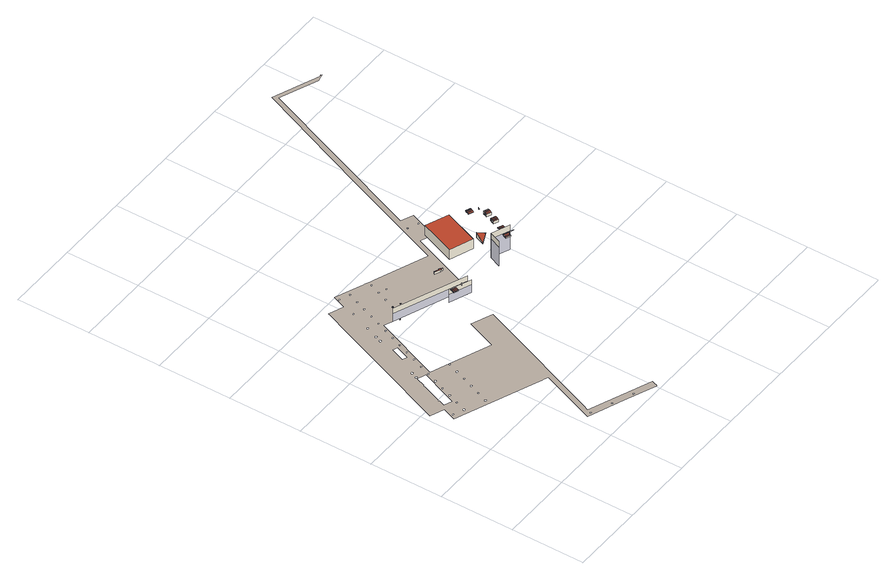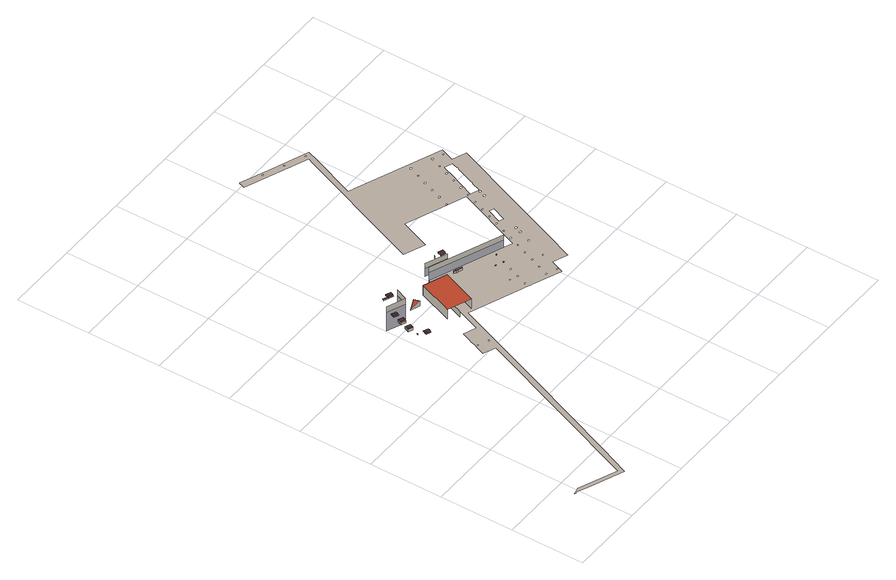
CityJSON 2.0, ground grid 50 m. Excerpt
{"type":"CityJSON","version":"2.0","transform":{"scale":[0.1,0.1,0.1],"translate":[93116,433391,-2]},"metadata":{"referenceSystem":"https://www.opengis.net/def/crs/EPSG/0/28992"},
"CityObjects":{
"building1":{"type":"Building","attributes":{"measuredHeight":21.9},"children":["building1-1","building1-2","building1-3","building1-4","building1-5"],"geometry":[{"type":"MultiSurface","lod":"2","boundaries":[[[0,1,2,3]],[[4,5,6,7]],[[1,8,9,2]],[[8,4,7,9]],[[10,11,12,13]],[[14,10,13,15]],[[11,16,17,12]],[[18,14,15,19]],[[16,20,21,17]],[[20,16,11,10,14,18,22,23,24,25]],[[22,18,19,26]],[[20,25,27,21]],[[23,22,26,28]],[[25,24,29,27]],[[24,23,28,29]],[[30,31,32,33]],[[31,34,35,32]],[[36,30,33,37]],[[34,38,39,35]],[[40,36,37,41]],[[40,42,43,44,45,38,34,31,30,36]],[[38,45,46,39]],[[42,40,41,47]],[[48,49,50,51,52]],[[45,44,53,46]],[[43,42,47,54]],[[44,43,54,53]],[[55,56,52,51]],[[57,58,59,60]],[[58,61,62,59]],[[61,63,64,62]],[[63,65,66,64]],[[67,66,65,68]],[[69,67,68,70]],[[71,69,70,72]],[[61,73,74,63]],[[75,71,72,76]],[[63,74,77,65]],[[65,77,78,68]],[[68,78,79,70]],[[70,79,80,72]],[[72,80,81,76]],[[82,75,76,81]],[[77,74,83,84]],[[84,85,78,77]],[[85,86,79,78]],[[86,87,80,79]],[[87,82,81,80]],[[88,89,90,91]],[[92,93,94,95]],[[96,97,93,92]],[[98,99,100,101]],[[99,102,103,100]],[[104,98,101,105]],[[102,106,107,103]],[[106,108,109,107]],[[105,101,100,103,107,109,110,111,112,113,114,115]],[[116,104,105,115]],[[108,117,110,109]],[[118,116,115,114]],[[117,119,111,110]],[[120,118,114,113]],[[121,120,113,112]],[[119,121,112,111]],[[55,122,123,124,125,126,127,128,129,130,131,132,133,134,135,136,137,138,139,140,141,142,143,144,145,146,147,148,149,150,151,152,153,154,155,156,157,158,159,160,161,162,163,164,165,166,167,168,169,170,171,172,173,174,175,176,177,178,179,180,181,182,183,184,185,186,187,188,189,190,191,192,193,194,195,196,56],[197,198,199,200,201,202,203,204,205,206],[207,208,209,210,211,212,213,214,215,216,217,218,219,220,221,222,223],[224,225,226,227,228,229,230,231,232,233,234,235],[236,237,238,239,240,241,242,243,244,245,246],[247,248,249,250,251,252,253,254,255,256],[257,258,259,260,261,262,263,264,265,266],[267,268,269,270,271,272,273,274,275,276,277],[278,279,280,281,282,283,284,285,286,287],[288,289,290,291,292,293,294,295,296,297],[47,41,37,33,32,35,39,46,53,54],[28,26,19,15,13,12,17,21,27,29],[298,299,300,301,302,303,304,305,306,307],[308,309,310,311,312,313,314,315,316,317],[318,319,3,2,9,7,6,320,321,322],[323,324,325,326,327,328,329,330,331,332],[333,334,335,336,337,338,339,340,341,342],[343,344,345,346,347,348,349,350,351,352,353,354,355,356,357,358,359,360],[361,362,363,364,365,366,367,368,369,370],[371,372,373,374,375,376,377,378,379,380],[381,382,383,384,385,386,387,388,389,390],[391,392,393,394,395,396,397,398,399,400],[401,402,403,404,405,406,407,408,409,410,411,412,413,414,415,416,417,418],[419,420,421,422,423,424,425,426,427,428],[429,430,431,432,433,434,435,436,437,438,439,440],[441,442,443,444,445,446,447,448,449,450,451,452],[453,454,455,456,457,458,459,460,461,462],[463,464,465,466,467,468,469,470,471,472],[473,474,475,476,477,478,479,480,481,482],[483,484,485,486,487,488,489,490,491,492],[493,494,495,496,497,498,499,500,501,502],[503,504,505,506,507,508,509,510,511,512],[513,514,515,516,517,518,519,520,521,522,523,524,525,526],[527,528,529,530,531,532,533,534,535,536],[537,538,539,540,541,542,543,544,545,546,547,548],[549,550,551,552,553,554,555,556,557,558],[559,560,561,562,563,564,565,566,567,568],[569,570,571,572,573,574,575,576,577,578],[579,580,581,582,583,584,585,586,587,588],[589,590,591,592,593,594,595,596,597,598],[599,600,601,602],[603,604,605,606,607,608,609,610,611,612],[613,614,615,616,617,618,619,620,621,622],[623,624,625,626,627,628,629,630,631,632],[633,634,635,636,637,638,639,640,641,642],[643,644,645,646,647,648,649,650,651,652]],[[653,654,56,196]],[[655,656,657,658]],[[659,657,656,660,661]],[[656,655,662,660]],[[663,664,665,666]],[[667,668,669,670]],[[671,672,662,655,658]],[[664,663,673]],[[673,663,666,674]],[[664,673,674,665]],[[668,675,676,669]],[[677,678,679,680]],[[678,681,682,679]],[[681,683,684,682]],[[683,685,686,684]],[[687,686,685,688]],[[689,677,680,690]],[[677,689,691,678]],[[692,687,688,693]],[[678,691,694,681]],[[695,692,693,696]],[[681,694,697,683]],[[698,695,696,699]],[[683,697,700,685]],[[685,700,701,688]],[[691,689,690,702]],[[688,701,703,693]],[[694,691,702,704]],[[693,703,705,696]],[[697,694,704,706]],[[696,705,707,699]],[[708,698,699,707]],[[700,697,706,709]],[[709,710,701,700]],[[710,711,703,701]],[[711,712,705,703]],[[712,708,707,705]],[[713,714,715,716]],[[714,717,718,715]],[[717,719,720,718]],[[719,721,722,720]],[[723,722,721,724]],[[725,713,716,726]],[[713,725,727,714]],[[728,723,724,729]],[[714,727,730,717]],[[731,728,729,732]],[[717,730,733,719]],[[734,731,732,735]],[[719,733,736,721]],[[721,736,737,724]],[[727,725,726,738]],[[724,737,739,729]],[[730,727,738,740]],[[729,739,741,732]],[[733,730,740,742]],[[732,741,743,735]],[[744,734,735,743]],[[736,733,742,745]],[[746,747,748,749]],[[747,750,751,748]],[[745,752,737,736]],[[750,753,754,751]],[[752,755,739,737]],[[753,756,757,754]],[[755,758,741,739]],[[758,744,743,741]],[[759,746,749,760]],[[761,762,763,764]],[[746,759,765,747]],[[762,766,767,763]],[[747,765,768,750]],[[766,769,770,767]],[[750,768,771,753]],[[769,772,773,770]],[[753,771,774,756]],[[775,773,772,776]],[[756,774,777,778]],[[779,761,764,780]],[[761,779,781,762]],[[765,759,760,782]],[[783,775,776,784]],[[762,781,785,766]],[[768,765,782,786]],[[787,783,784,788]],[[766,785,789,769]],[[771,768,786,790]],[[791,787,788,792]],[[769,789,793,772]],[[774,771,790,794]],[[772,793,795,776]],[[794,796,777,774]],[[781,779,780,797]],[[776,795,798,784]],[[796,799,800,777]],[[784,798,801,788]],[[799,802,803,800]],[[788,801,804,792]],[[805,791,792,804]],[[806,807,808,809]],[[807,810,811,808]],[[810,812,813,811]]],"semantics":{"surfaces":[{"type":"WallSurface"},{"type":"GroundSurface"},{"type":"ClosureSurface"},{"type":"RoofSurface"},{"type":"OuterCeilingSurface"}],"values":[0,0,0,0,0,0,0,0,0,1,0,0,0,0,0,0,0,0,0,0,1,0,0,0,0,0,0,2,0,0,0,0,0,0,0,3,0,3,3,3,3,3,0,0,0,0,0,0,0,0,2,0,0,0,0,0,3,0,0,0,0,0,0,0,4,0,0,0,3,0,2,0,3,0,0,2,0,0,0,0,0,0,3,0,3,0,3,0,3,3,0,3,0,3,0,3,0,0,0,0,0,0,0,0,0,0,0,0,3,0,3,0,3,0,3,3,0,3,0,3,0,3,0,0,0,0,0,0,0,0,0,0,0,0,3,0,3,0,3,0,3,0,3,0,3,0,0,3,0,0,3,0,0,3,0,3,0,0,3,0,3,0,3,0,0,0,0]}}]},
"building1-1":{"type":"BuildingInstallation","parents":["building1"],"geometry":[{"type":"MultiSurface","lod":"2","boundaries":[[[75,71,72,76]],[[82,75,76,81]],[[86,87,80,79]],[[77,74,83,84]],[[69,67,68,70]],[[74,73,814,83]],[[71,69,70,72]],[[815,816,817,818]],[[63,65,66,64]],[[58,61,62,59]],[[61,63,64,62]],[[87,82,81,80]],[[57,58,59,60]],[[84,85,78,77]],[[73,815,818,814]],[[816,57,60,817]],[[85,86,79,78]],[[67,66,65,68]],[[68,78,79,70]],[[61,73,74,63]],[[70,79,80,72]],[[63,74,77,65]],[[58,815,73,61]],[[57,816,815,58]],[[72,80,81,76]],[[65,77,78,68]]],"semantics":{"surfaces":[{"type":"WallSurface"},{"type":"RoofSurface"}],"values":[0,0,0,0,0,0,0,0,0,0,0,0,0,0,0,0,0,0,1,1,1,1,1,1,1,1]}}]},
"building1-2":{"type":"BuildingInstallation","parents":["building1"],"geometry":[{"type":"MultiSurface","lod":"2","boundaries":[[[712,708,707,705]],[[710,711,703,701]],[[708,698,699,707]],[[695,692,693,696]],[[687,686,685,688]],[[711,712,705,703]],[[709,710,701,700]],[[692,687,688,693]],[[698,695,696,699]],[[678,681,682,679]],[[681,683,684,682]],[[694,691,702,704]],[[689,677,680,690]],[[677,678,679,680]],[[683,685,686,684]],[[700,697,706,709]],[[691,689,690,702]],[[697,694,704,706]],[[681,694,697,683]],[[683,697,700,685]],[[677,689,691,678]],[[688,701,703,693]],[[696,705,707,699]],[[685,700,701,688]],[[693,703,705,696]],[[678,691,694,681]]],"semantics":{"surfaces":[{"type":"WallSurface"},{"type":"RoofSurface"}],"values":[0,0,0,0,0,0,0,0,0,0,0,0,0,0,0,0,0,0,1,1,1,1,1,1,1,1]}}]},
"building1-3":{"type":"BuildingInstallation","parents":["building1"],"geometry":[{"type":"MultiSurface","lod":"2","boundaries":[[[730,727,738,740]],[[723,722,721,724]],[[734,731,732,735]],[[758,744,743,741]],[[755,758,741,739]],[[728,723,724,729]],[[713,714,715,716]],[[717,719,720,718]],[[745,752,737,736]],[[744,734,735,743]],[[752,755,739,737]],[[733,730,740,742]],[[725,713,716,726]],[[736,733,742,745]],[[714,717,718,715]],[[719,721,722,720]],[[731,728,729,732]],[[727,725,726,738]],[[729,739,741,732]],[[721,736,737,724]],[[719,733,736,721]],[[717,730,733,719]],[[713,725,727,714]],[[714,727,730,717]],[[724,737,739,729]],[[732,741,743,735]]],"semantics":{"surfaces":[{"type":"WallSurface"},{"type":"RoofSurface"}],"values":[0,0,0,0,0,0,0,0,0,0,0,0,0,0,0,0,0,0,1,1,1,1,1,1,1,1]}}]},
"building1-4":{"type":"BuildingInstallation","parents":["building1"],"geometry":[{"type":"MultiSurface","lod":"2","boundaries":[[[796,799,800,777]],[[819,820,821,822]],[[802,823,824,803]],[[823,819,822,824]],[[820,825,826,821]],[[799,802,803,800]],[[825,827,778,826]],[[827,757,756,778]],[[794,796,777,774]],[[753,756,757,754]],[[774,771,790,794]],[[750,753,754,751]],[[747,750,751,748]],[[768,765,782,786]],[[746,747,748,749]],[[765,759,760,782]],[[771,768,786,790]],[[759,746,749,760]],[[821,803,824,822]],[[826,800,803,821]],[[756,774,777,778]],[[746,759,765,747]],[[778,777,800,826]],[[753,771,774,756]],[[750,768,771,753]],[[747,765,768,750]]],"semantics":{"surfaces":[{"type":"WallSurface"},{"type":"RoofSurface"}],"values":[0,0,0,0,0,0,0,0,0,0,0,0,0,0,0,0,0,0,1,1,1,1,1,1,1,1]}}]},
"building1-5":{"type":"BuildingInstallation","parents":["building1"],"geometry":[{"type":"MultiSurface","lod":"2","boundaries":[[[791,787,788,792]],[[828,805,804,801]],[[805,791,792,804]],[[787,783,784,788]],[[775,773,772,776]],[[829,828,801,798]],[[783,775,776,784]],[[830,829,798,795]],[[769,772,773,770]],[[793,789,831,832]],[[785,781,797,833]],[[779,761,764,780]],[[789,785,833,831]],[[762,766,767,763]],[[781,779,780,797]],[[766,769,770,767]],[[761,762,763,764]],[[832,830,795,793]],[[762,781,785,766]],[[772,793,795,776]],[[766,785,789,769]],[[776,795,798,784]],[[784,798,801,788]],[[769,789,793,772]],[[788,801,804,792]],[[761,779,781,762]]],"semantics":{"surfaces":[{"type":"WallSurface"},{"type":"RoofSurface"}],"values":[0,0,0,0,0,0,0,0,0,0,0,0,0,0,0,0,0,0,1,1,1,1,1,1,1,1]}}]},
"building2":{"type":"Building","attributes":{"measuredHeight":21.81},"children":["building2-1"],"geometry":[{"type":"MultiSurface","lod":"2","boundaries":[[[668,667,670,669]],[[834,835,669,670]],[[836,837,838,839]],[[837,840,841,838]],[[842,841,840,843]],[[844,842,843,845]],[[846,844,845,847]],[[848,846,847,849]],[[837,850,851,840]],[[840,851,852,843]],[[843,852,853,845]],[[845,853,854,847]],[[847,854,855,849]],[[856,848,849,855]],[[857,858,853,852]],[[858,859,854,853]],[[860,861,862,863]],[[859,856,855,854]],[[864,860,863,865]],[[866,864,865,867]],[[863,868,869,865]],[[865,869,870,867]],[[871,866,867,870]],[[675,668,669,676]],[[669,835,872,873,676]]],"semantics":{"surfaces":[{"type":"ClosureSurface"},{"type":"WallSurface"},{"type":"RoofSurface"}],"values":[0,1,1,1,1,1,1,1,2,2,2,2,2,1,1,1,1,1,1,1,2,2,1,0,1]}}]},
"building2-1":{"type":"BuildingInstallation","parents":["building2"],"geometry":[{"type":"MultiSurface","lod":"2","boundaries":[[[856,848,849,855]],[[848,846,847,849]],[[842,841,840,843]],[[850,874,875,876]],[[877,836,839,878]],[[879,877,878,880]],[[857,858,853,852]],[[881,882,883,884]],[[844,842,843,845]],[[885,857,852,851]],[[851,850,876,885]],[[836,837,838,839]],[[846,844,845,847]],[[859,856,855,854]],[[837,840,841,838]],[[874,881,884,875]],[[858,859,854,853]],[[882,879,880,883]],[[847,854,855,849]],[[845,853,854,847]],[[840,851,852,843]],[[837,850,851,840]],[[836,874,850,837]],[[877,881,874,836]],[[843,852,853,845]],[[879,882,881,877]]],"semantics":{"surfaces":[{"type":"WallSurface"},{"type":"RoofSurface"}],"values":[0,0,0,0,0,0,0,0,0,0,0,0,0,0,0,0,0,0,1,1,1,1,1,1,1,1]}}]}
},
"vertices":[
[629,1578,6],[631,1580,6],[631,1580,51],[629,1578,51],[630,1584,6],[627,1585,6],[627,1585,51],[630,1584,51],[631,1582,6],[631,1582,51],[651,1650,6],[652,1648,6],[652,1648,51],[651,1650,51],[651,1652,6],[651,1652,51],[654,1647,6],[654,1647,51],[652,1654,6],[652,1654,51],[657,1648,6],[657,1648,51],[655,1655,6],[657,1654,6],[658,1652,6],[658,1649,6],[655,1655,51],[658,1649,51],[657,1654,51],[658,1652,51],[702,1631,6],[703,1629,6],[703,1629,51],[702,1631,51],[704,1628,6],[704,1628,51],[703,1633,6],[703,1633,51],[706,1628,6],[706,1628,51],[705,1634,6],[705,1634,51],[707,1633,6],[708,1632,6],[709,1630,6],[708,1629,6],[708,1629,51],[707,1633,51],[1034,1387,150],[553,1579,150],[553,1579,120],[553,1579,112],[1034,1387,112],[709,1630,51],[708,1632,51],[553,1579,51],[1034,1387,51],[867,1367,153],[868,1370,155],[868,1370,150],[867,1367,150],[870,1374,156],[870,1374,150],[871,1378,158],[871,1378,150],[873,1382,158],[873,1382,150],[875,1387,150],[875,1387,158],[876,1391,150],[876,1391,156],[878,1395,150],[878,1395,155],[900,1362,156],[902,1366,158],[879,1398,150],[879,1398,153],[903,1370,158],[905,1374,158],[907,1379,156],[908,1382,155],[910,1386,153],[910,1386,150],[902,1366,150],[903,1370,150],[905,1374,150],[907,1379,150],[908,1382,150],[949,1370,150],[947,1367,150],[947,1367,170],[949,1370,167],[1019,1350,112],[874,1408,112],[874,1408,150],[1019,1350,150],[1019,1350,51],[874,1408,51],[940,1560,150],[936,1551,150],[936,1551,165],[940,1560,165],[973,1536,150],[973,1536,165],[973,1547,150],[973,1547,165],[973,1535,150],[973,1535,165],[978,1533,150],[978,1533,165],[979,1534,165],[991,1530,165],[994,1538,165],[982,1543,165],[983,1546,165],[974,1550,165],[974,1550,150],[979,1534,150],[983,1546,150],[991,1530,150],[982,1543,150],[994,1538,150],[492,1603,51],[311,1150,51],[440,1098,51],[712,989,51],[794,1195,51],[935,1138,51],[893,1032,51],[583,248,51],[568,211,51],[987,45,51],[977,19,51],[976,20,51],[974,20,51],[972,19,51],[971,16,51],[971,14,51],[973,12,51],[974,12,51],[969,0,51],[759,84,51],[523,177,51],[519,179,51],[547,250,51],[668,558,51],[637,571,51],[631,573,51],[588,590,51],[58,803,51],[96,896,51],[0,933,51],[3,941,51],[65,1099,51],[122,1241,51],[271,1616,51],[320,1742,51],[390,1917,51],[392,1924,51],[493,1885,51],[529,1976,51],[627,1938,51],[715,1903,51],[727,1898,51],[761,1884,51],[779,1877,51],[1137,1735,51],[1399,2403,51],[1526,2719,51],[1663,3058,51],[1749,3272,51],[1987,3178,51],[2058,3147,51],[2070,3152,51],[2068,3147,51],[2077,3144,51],[2073,3143,51],[2050,3140,51],[2045,3139,51],[2029,3135,51],[2028,3134,51],[1978,3154,51],[1767,3237,51],[1549,2686,51],[1294,2043,51],[1378,2009,51],[1362,1970,51],[1353,1946,51],[1348,1934,51],[1339,1910,51],[1335,1900,51],[1326,1877,51],[1320,1863,51],[1311,1840,51],[1303,1819,51],[1218,1852,51],[1154,1689,51],[490,1633,51],[492,1635,51],[492,1637,51],[490,1639,51],[488,1640,51],[486,1640,51],[484,1638,51],[484,1635,51],[485,1633,51],[488,1632,51],[1269,1975,51],[1268,1976,51],[1267,1976,51],[1266,1976,51],[1265,1976,51],[1264,1976,51],[1263,1975,51],[1263,1973,51],[1263,1972,51],[1264,1970,51],[1265,1969,51],[1266,1969,51],[1267,1969,51],[1269,1970,51],[1269,1971,51],[1270,1973,51],[1269,1974,51],[225,1194,51],[223,1191,51],[223,1188,51],[224,1185,51],[227,1183,51],[230,1182,51],[233,1183,51],[235,1186,51],[236,1190,51],[234,1193,51],[232,1195,51],[228,1195,51],[526,1946,51],[525,1945,51],[524,1944,51],[524,1942,51],[525,1940,51],[526,1939,51],[529,1939,51],[531,1940,51],[532,1943,51],[531,1945,51],[529,1947,51],[595,1914,51],[596,1912,51],[598,1911,51],[601,1912,51],[602,1914,51],[602,1916,51],[601,1918,51],[599,1919,51],[596,1918,51],[595,1917,51],[569,1849,51],[567,1847,51],[567,1844,51],[568,1842,51],[570,1841,51],[573,1842,51],[574,1844,51],[575,1846,51],[573,1848,51],[571,1849,51],[1338,1948,51],[1336,1949,51],[1334,1949,51],[1333,1948,51],[1332,1946,51],[1332,1945,51],[1333,1943,51],[1334,1943,51],[1336,1942,51],[1338,1943,51],[1339,1946,51],[684,1717,51],[686,1719,51],[686,1722,51],[685,1724,51],[682,1725,51],[680,1724,51],[679,1722,51],[678,1720,51],[680,1718,51],[682,1717,51],[761,1767,51],[763,1768,51],[764,1770,51],[763,1772,51],[762,1773,51],[760,1773,51],[758,1772,51],[758,1771,51],[758,1769,51],[759,1768,51],[326,1217,51],[326,1219,51],[325,1221,51],[322,1222,51],[320,1222,51],[318,1220,51],[318,1217,51],[320,1215,51],[322,1214,51],[324,1215,51],[349,1284,51],[352,1285,51],[353,1286,51],[354,1289,51],[352,1291,51],[350,1292,51],[348,1291,51],[346,1289,51],[346,1287,51],[347,1285,51],[624,1578,51],[627,1577,51],[625,1585,51],[623,1583,51],[623,1580,51],[296,751,51],[292,750,51],[290,747,51],[290,743,51],[292,740,51],[295,739,51],[299,740,51],[301,743,51],[301,746,51],[299,749,51],[319,814,51],[321,811,51],[323,811,51],[325,811,51],[327,813,51],[327,815,51],[326,818,51],[323,818,51],[321,818,51],[319,816,51],[557,186,51],[556,186,51],[555,186,51],[554,185,51],[553,184,51],[553,182,51],[553,181,51],[554,180,51],[554,179,51],[555,179,51],[557,178,51],[558,179,51],[559,179,51],[560,180,51],[561,182,51],[561,183,51],[560,185,51],[559,186,51],[700,127,51],[699,129,51],[697,131,51],[695,131,51],[693,129,51],[692,127,51],[693,125,51],[695,123,51],[697,123,51],[699,125,51],[838,74,51],[836,75,51],[834,75,51],[832,74,51],[831,71,51],[832,69,51],[834,68,51],[837,68,51],[839,69,51],[839,72,51],[159,795,51],[162,798,51],[162,802,51],[160,805,51],[157,806,51],[153,805,51],[151,802,51],[150,799,51],[152,796,51],[156,794,51],[84,831,51],[83,829,51],[83,827,51],[84,825,51],[86,824,51],[89,824,51],[90,826,51],[90,829,51],[89,831,51],[87,832,51],[140,970,51],[138,969,51],[137,966,51],[138,964,51],[140,963,51],[123,920,51],[176,899,51],[185,923,51],[204,970,51],[277,1155,51],[224,1176,51],[198,1110,51],[196,1109,51],[194,1108,51],[193,1106,51],[194,1104,51],[195,1102,51],[142,969,51],[237,1013,51],[236,1011,51],[235,1008,51],[237,1006,51],[239,1005,51],[241,1006,51],[243,1008,51],[243,1010,51],[242,1012,51],[239,1013,51],[379,1581,51],[380,1578,51],[383,1576,51],[386,1575,51],[389,1576,51],[391,1579,51],[392,1583,51],[390,1586,51],[388,1588,51],[384,1588,51],[381,1587,51],[379,1584,51],[368,1547,51],[365,1546,51],[363,1543,51],[363,1540,51],[364,1537,51],[367,1535,51],[370,1534,51],[373,1536,51],[375,1538,51],[375,1542,51],[374,1545,51],[371,1547,51],[471,1807,51],[469,1805,51],[469,1802,51],[471,1800,51],[473,1799,51],[475,1800,51],[477,1802,51],[477,1804,51],[476,1807,51],[473,1807,51],[463,1570,51],[460,1571,51],[458,1570,51],[456,1568,51],[456,1566,51],[458,1564,51],[460,1563,51],[462,1563,51],[464,1565,51],[464,1568,51],[714,1789,51],[714,1791,51],[712,1794,51],[710,1794,51],[708,1794,51],[706,1792,51],[706,1789,51],[707,1787,51],[710,1786,51],[712,1787,51],[180,869,51],[181,867,51],[184,866,51],[186,866,51],[188,868,51],[188,871,51],[186,873,51],[184,874,51],[182,873,51],[180,871,51],[347,880,51],[350,878,51],[354,879,51],[356,882,51],[357,886,51],[355,889,51],[351,890,51],[348,889,51],[345,886,51],[345,883,51],[375,953,51],[376,951,51],[378,950,51],[381,951,51],[382,952,51],[382,955,51],[381,957,51],[379,958,51],[376,957,51],[375,955,51],[206,942,51],[206,940,51],[206,937,51],[208,934,51],[212,933,51],[215,934,51],[217,937,51],[217,940,51],[216,943,51],[214,945,51],[212,945,51],[210,945,51],[208,945,51],[207,943,51],[401,1026,51],[400,1022,51],[402,1019,51],[406,1018,51],[409,1019,51],[412,1021,51],[412,1025,51],[410,1028,51],[406,1030,51],[403,1029,51],[252,1227,51],[252,1230,51],[251,1234,51],[248,1235,51],[245,1236,51],[241,1235,51],[239,1232,51],[239,1228,51],[240,1225,51],[243,1223,51],[247,1223,51],[250,1224,51],[261,1077,51],[263,1074,51],[266,1073,51],[270,1074,51],[272,1077,51],[273,1080,51],[271,1084,51],[267,1085,51],[264,1084,51],[261,1081,51],[430,1092,51],[431,1090,51],[433,1089,51],[436,1090,51],[437,1092,51],[438,1094,51],[436,1097,51],[434,1097,51],[431,1097,51],[430,1095,51],[292,1145,51],[294,1145,51],[297,1145,51],[298,1147,51],[298,1150,51],[297,1152,51],[295,1153,51],[292,1152,51],[291,1150,51],[291,1148,51],[379,1354,51],[381,1356,51],[381,1359,51],[380,1361,51],[378,1362,51],[375,1361,51],[374,1359,51],[373,1357,51],[375,1355,51],[377,1354,51],[409,1426,51],[409,1428,51],[408,1430,51],[405,1431,51],[403,1431,51],[401,1429,51],[401,1426,51],[402,1424,51],[405,1423,51],[407,1424,51],[348,1438,51],[311,1342,51],[340,1331,51],[377,1426,51],[430,1494,51],[432,1493,51],[435,1494,51],[436,1495,51],[436,1498,51],[435,1500,51],[433,1501,51],[430,1500,51],[429,1498,51],[429,1496,51],[414,1663,51],[415,1661,51],[418,1660,51],[420,1661,51],[422,1663,51],[422,1665,51],[421,1667,51],[418,1668,51],[416,1667,51],[414,1665,51],[515,1702,51],[518,1703,51],[519,1705,51],[519,1707,51],[518,1709,51],[516,1710,51],[513,1709,51],[512,1708,51],[512,1705,51],[513,1703,51],[545,1772,51],[547,1774,51],[547,1777,51],[546,1779,51],[543,1780,51],[541,1779,51],[539,1777,51],[539,1775,51],[541,1773,51],[543,1772,51],[735,1857,51],[737,1856,51],[740,1857,51],[741,1859,51],[741,1861,51],[740,1863,51],[738,1864,51],[735,1863,51],[734,1862,51],[734,1859,51],[1154,1689,6],[1034,1387,6],[1249,1496,225],[1092,1557,225],[1092,1557,150],[1249,1496,150],[1185,1793,150],[1185,1793,225],[1185,1793,155],[1341,1732,225],[1315,1474,152],[1339,1537,190],[1339,1537,150],[1315,1474,150],[1343,1379,6],[1375,1459,6],[1375,1459,150],[1343,1379,150],[1341,1732,150],[1341,1732,155],[1401,1512,152],[1401,1512,150],[1497,1410,6],[1497,1410,150],[1465,1452,153],[1466,1456,156],[1466,1456,150],[1465,1452,150],[1468,1459,157],[1468,1459,150],[1469,1463,158],[1469,1463,150],[1471,1468,159],[1471,1468,150],[1473,1472,150],[1473,1472,158],[1495,1440,153],[1495,1440,150],[1496,1443,156],[1474,1476,150],[1474,1476,157],[1498,1447,157],[1476,1480,150],[1476,1480,156],[1500,1451,158],[1477,1483,150],[1477,1483,153],[1501,1456,159],[1503,1460,158],[1496,1443,150],[1505,1464,157],[1498,1447,150],[1506,1468,156],[1500,1451,150],[1508,1471,153],[1508,1471,150],[1501,1456,150],[1503,1460,150],[1505,1464,150],[1506,1468,150],[1493,1522,167],[1494,1526,169],[1494,1526,150],[1493,1522,150],[1496,1530,171],[1496,1530,150],[1498,1534,172],[1498,1534,150],[1499,1538,172],[1499,1538,150],[1501,1542,150],[1501,1542,172],[1523,1510,167],[1523,1510,150],[1525,1514,169],[1503,1546,150],[1503,1546,171],[1526,1517,171],[1504,1550,150],[1504,1550,169],[1528,1521,172],[1506,1554,150],[1506,1554,167],[1530,1526,172],[1531,1530,172],[1525,1514,150],[1533,1534,171],[1526,1517,150],[1534,1538,169],[1528,1521,150],[1536,1541,167],[1536,1541,150],[1530,1526,150],[1478,1689,153],[1479,1693,156],[1479,1693,150],[1478,1689,150],[1481,1696,157],[1481,1696,150],[1531,1530,150],[1483,1701,158],[1483,1701,150],[1533,1534,150],[1484,1705,159],[1484,1705,150],[1534,1538,150],[1508,1677,153],[1508,1677,150],[1520,1591,168],[1521,1595,170],[1521,1595,150],[1520,1591,150],[1510,1680,156],[1523,1599,172],[1523,1599,150],[1511,1684,157],[1525,1603,173],[1525,1603,150],[1513,1688,158],[1526,1607,173],[1526,1607,150],[1515,1693,159],[1528,1611,150],[1528,1611,173],[1516,1697,158],[1486,1709,158],[1550,1579,168],[1550,1579,150],[1552,1583,170],[1510,1680,150],[1530,1615,150],[1530,1615,172],[1553,1586,172],[1511,1684,150],[1531,1619,150],[1531,1619,170],[1555,1590,173],[1513,1688,150],[1533,1623,150],[1533,1623,168],[1556,1595,173],[1515,1693,150],[1558,1599,173],[1516,1697,150],[1552,1583,150],[1560,1603,172],[1518,1701,150],[1518,1701,157],[1561,1607,170],[1519,1705,150],[1519,1705,156],[1563,1610,168],[1563,1610,150],[1548,1662,153],[1549,1665,155],[1549,1665,150],[1548,1662,150],[1551,1669,157],[1551,1669,150],[1553,1673,158],[1553,1673,150],
[900,1362,150],[898,1358,155],[897,1355,153],[897,1355,150],[898,1358,150],
[1491,1720,150],[1489,1717,150],[1489,1717,156],[1491,1720,153],[1521,1708,150],[1521,1708,153],[1488,1713,150],[1488,1713,157],[1486,1709,150],
[1561,1607,150],[1560,1603,150],[1558,1599,150],[1555,1590,150],[1556,1595,150],[1553,1586,150],
[1343,1379,196],[1375,1459,196],[1391,1369,206],[1393,1373,207],[1393,1373,196],[1391,1369,196],[1395,1377,208],[1395,1377,196],[1396,1381,196],[1396,1381,207],[1398,1385,196],[1398,1385,206],[1400,1389,196],[1400,1389,205],[1401,1393,196],[1401,1393,202],[1423,1361,207],[1425,1365,208],[1427,1369,207],[1428,1373,206],[1430,1377,205],[1431,1380,202],[1431,1380,196],[1427,1369,196],[1428,1373,196],[1430,1377,196],[1433,1372,196],[1431,1368,196],[1431,1368,208],[1433,1372,207],[1435,1375,196],[1435,1375,205],[1436,1379,196],[1436,1379,203],[1463,1359,207],[1465,1363,205],[1466,1367,203],[1466,1367,196],[1497,1410,196],[1497,1410,165],
[1422,1356,206],[1422,1356,196],[1423,1361,196],[1390,1365,205],[1390,1365,196],[1388,1361,202],[1388,1361,196],[1420,1353,205],[1419,1349,202],[1419,1349,196],[1420,1353,196],[1425,1365,196]
]}
